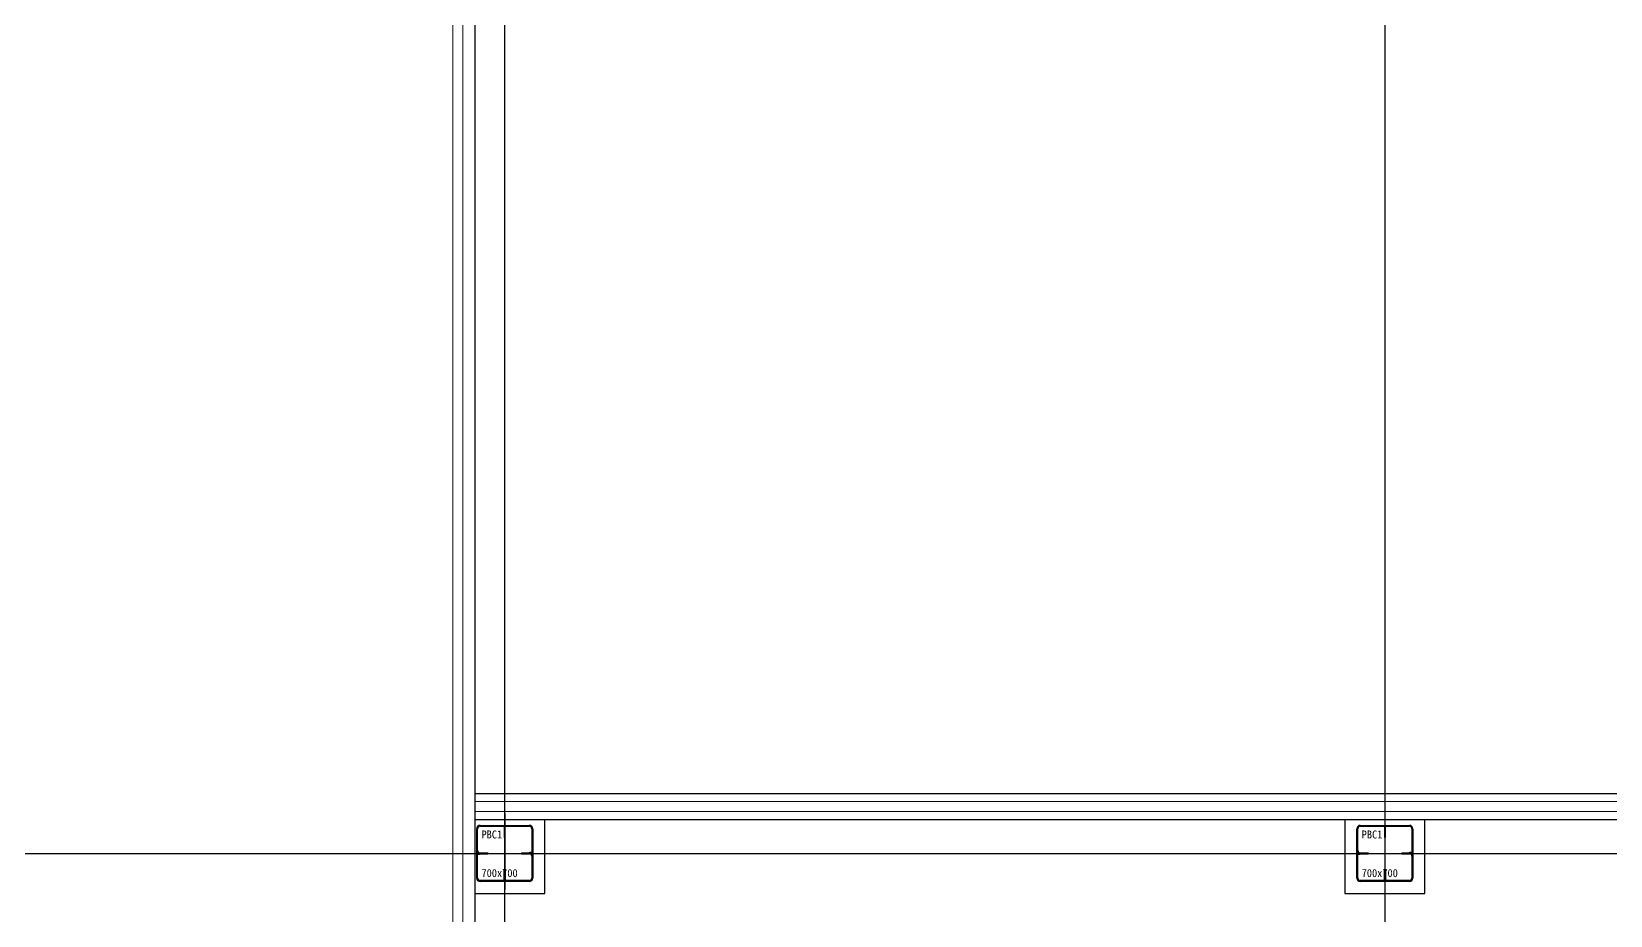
# Model space of a CAD drawing. Extents: x 152195838 to 160350639, y 364657247 to 370318102.
# Drawn here: x 157631035 to 157650766, y 365026257 to 365037299 of the extents above; entities that cross this region are included whole.
import ezdxf

# ---------------------------------------------------------------- set-up
doc = ezdxf.new("R2010")
doc.units = 0
doc.header["$MEASUREMENT"] = 0
doc.linetypes.add('DASHED', pattern=[0.75, 0.5, -0.25])
doc.layers.get('0').update_dxf_attribs({"linetype": 'CONTINUOUS'})
doc.layers.get('Defpoints').update_dxf_attribs({"linetype": 'CONTINUOUS'})
for name, color, linetype in [('-S-foundation txt', 3, 'CONTINUOUS'), ('4A.TEC 벽체 3', 4, 'CONTINUOUS'), ('4A.TEC 벽체 4', 7, 'CONTINUOUS'), ('P-BOX', 3, 'CONTINUOUS')]:
    doc.layers.add(name, color=color, linetype=linetype)
doc.layers.add('DEFPOINT', color=135, linetype='CONTINUOUS', plot=False)
doc.styles.add('돋움체', font='')
doc.styles.get('돋움체').set_extended_font_data('DotumChe')

# ---------------------------------------------------------------- blocks, each defined once
blk = doc.blocks.new('A$C111325cc')
at = {"layer": 'DEFPOINT'}
for p, q in [((193276, 244000), (193276, 0)), ((204276, 244000), (204276, 0)), ((0, 130063), (324969, 130063))]:
    blk.add_line(p, q, dxfattribs=at)
blk = doc.blocks.new('PBC1(B2F)')
at = {"layer": 'P-BOX'}
h = blk.add_hatch(color=256, dxfattribs=at)
h.dxf.hatch_style = 1
h.paths.add_polyline_path([(100, 486), (100, 444), (142, 444, -0.414214)])
h = blk.add_hatch(color=256, dxfattribs=at)
h.dxf.hatch_style = 1
h.paths.add_polyline_path([(800, 456), (758, 456, -0.414214), (800, 414)])
at = {"layer": 'Defpoints', "color": 1, "ltscale": 50}
for p, q in [((450, 950), (450, 0)), ((0, 450), (900, 450))]:
    blk.add_line(p, q, dxfattribs=at)
at = {"layer": 'P-BOX', "color": 3, "ltscale": 50}
for p, q in [((444, 788), (444, 648)), ((444, 648), (456, 648)), ((456, 648), (456, 788)), ((100, 444), (240, 444)), ((142, 456), (240, 456)), ((240, 456), (240, 444)), ((660, 456), (800, 456)), ((660, 456), (660, 444)), ((660, 444), (758, 444)), ((444, 112), (444, 252)), ((444, 252), (456, 252)), ((456, 252), (456, 112))]:
    blk.add_line(p, q, dxfattribs=at)
for points in [[(142, 800), (758, 800)], [(100, 142), (100, 758)], [(112, 486), (112, 758)], [(142, 788), (758, 788)], [(788, 758), (788, 456)], [(800, 758), (800, 142)], [(112, 142), (112, 444)], [(112, 444), (137, 444), (137, 435), (112, 435), (112, 444)], [(763, 465), (788, 465), (788, 456), (763, 456), (763, 465)], [(788, 414), (788, 142)], [(758, 112), (142, 112)], [(758, 100), (142, 100)]]:
    blk.add_lwpolyline(points, dxfattribs=at)
for centre, radius, start, end in [((142, 758), 42, 90, 180), ((758, 758), 42, 0, 90), ((142, 758), 30, 90, 180), ((758, 758), 30, 0, 90), ((142, 486), 42, 180, 270), ((142, 486), 30, 180, 270), ((758, 414), 42, 0, 90), ((758, 414), 30, 0, 90), ((142, 142), 42, 180, 270), ((142, 142), 30, 180, 270), ((758, 142), 42, 270, 0), ((758, 142), 30, 270, 0)]:
    blk.add_arc(centre, radius, start, end, dxfattribs=at)
at = {"layer": 'DEFPOINT', "style": '돋움체'}
for s, p in [('PBC1', (160, 636)), ('700x700', (160, 154))]:
    blk.add_text(s, height=100, dxfattribs=at).set_placement(p)
blk = doc.blocks.new('B2FCOL')
at = {"layer": '-S-foundation txt', "linetype": 'DASHED'}
for p in [(57050, 44050), (68050, 44050)]:
    blk.add_blockref('PBC1(B2F)', p, dxfattribs=at)

msp = doc.modelspace()

# ---------------------------------------------------------------- linework, layer by layer
at = {"layer": '4A.TEC 벽체 3', "flags": 128}
for points in [[(157636572.0046, 365048531.8958), (157636572.0046, 365003996.8958), (157669347.0046, 365003996.8958)], [(157636572.0046, 365027781.8958), (157668997.0046, 365027781.8958)], [(157636572.0046, 365027456.8958), (157668997.0046, 365027456.8958)], [(157636572.0046, 365026531.8958), (157637447.0046, 365026531.8958), (157637447.0046, 365027456.8958)], [(157647447.0046, 365027456.8958), (157647447.0046, 365026531.8958), (157648447.0046, 365026531.8958), (157648447.0046, 365027456.8958)]]:
    msp.add_lwpolyline(points, dxfattribs=at)
at = {"layer": '4A.TEC 벽체 4', "color": 251, "lineweight": 0, "ltscale": 15}
for points in [[(157636297.0046, 365049681.8958), (157636297.0046, 365003721.8958)], [(157636422.0046, 365049556.8958), (157636422.0046, 365003846.8958), (157669347.0046, 365003846.8958)], [(157636572.0046, 365027681.8958), (157668997.0046, 365027681.8958)], [(157636572.0046, 365027556.8958), (157668997.0046, 365027556.8958)]]:
    msp.add_lwpolyline(points, dxfattribs=at)

# ---------------------------------------------------------------- block references
msp.add_blockref('B2FCOL', (157579447.0046, 364982531.8958))
at = {"layer": 'DEFPOINT'}
msp.add_blockref('A$C111325cc', (157443670.7413, 364896968.7328), dxfattribs=at)

doc.saveas('drawing.dxf')
